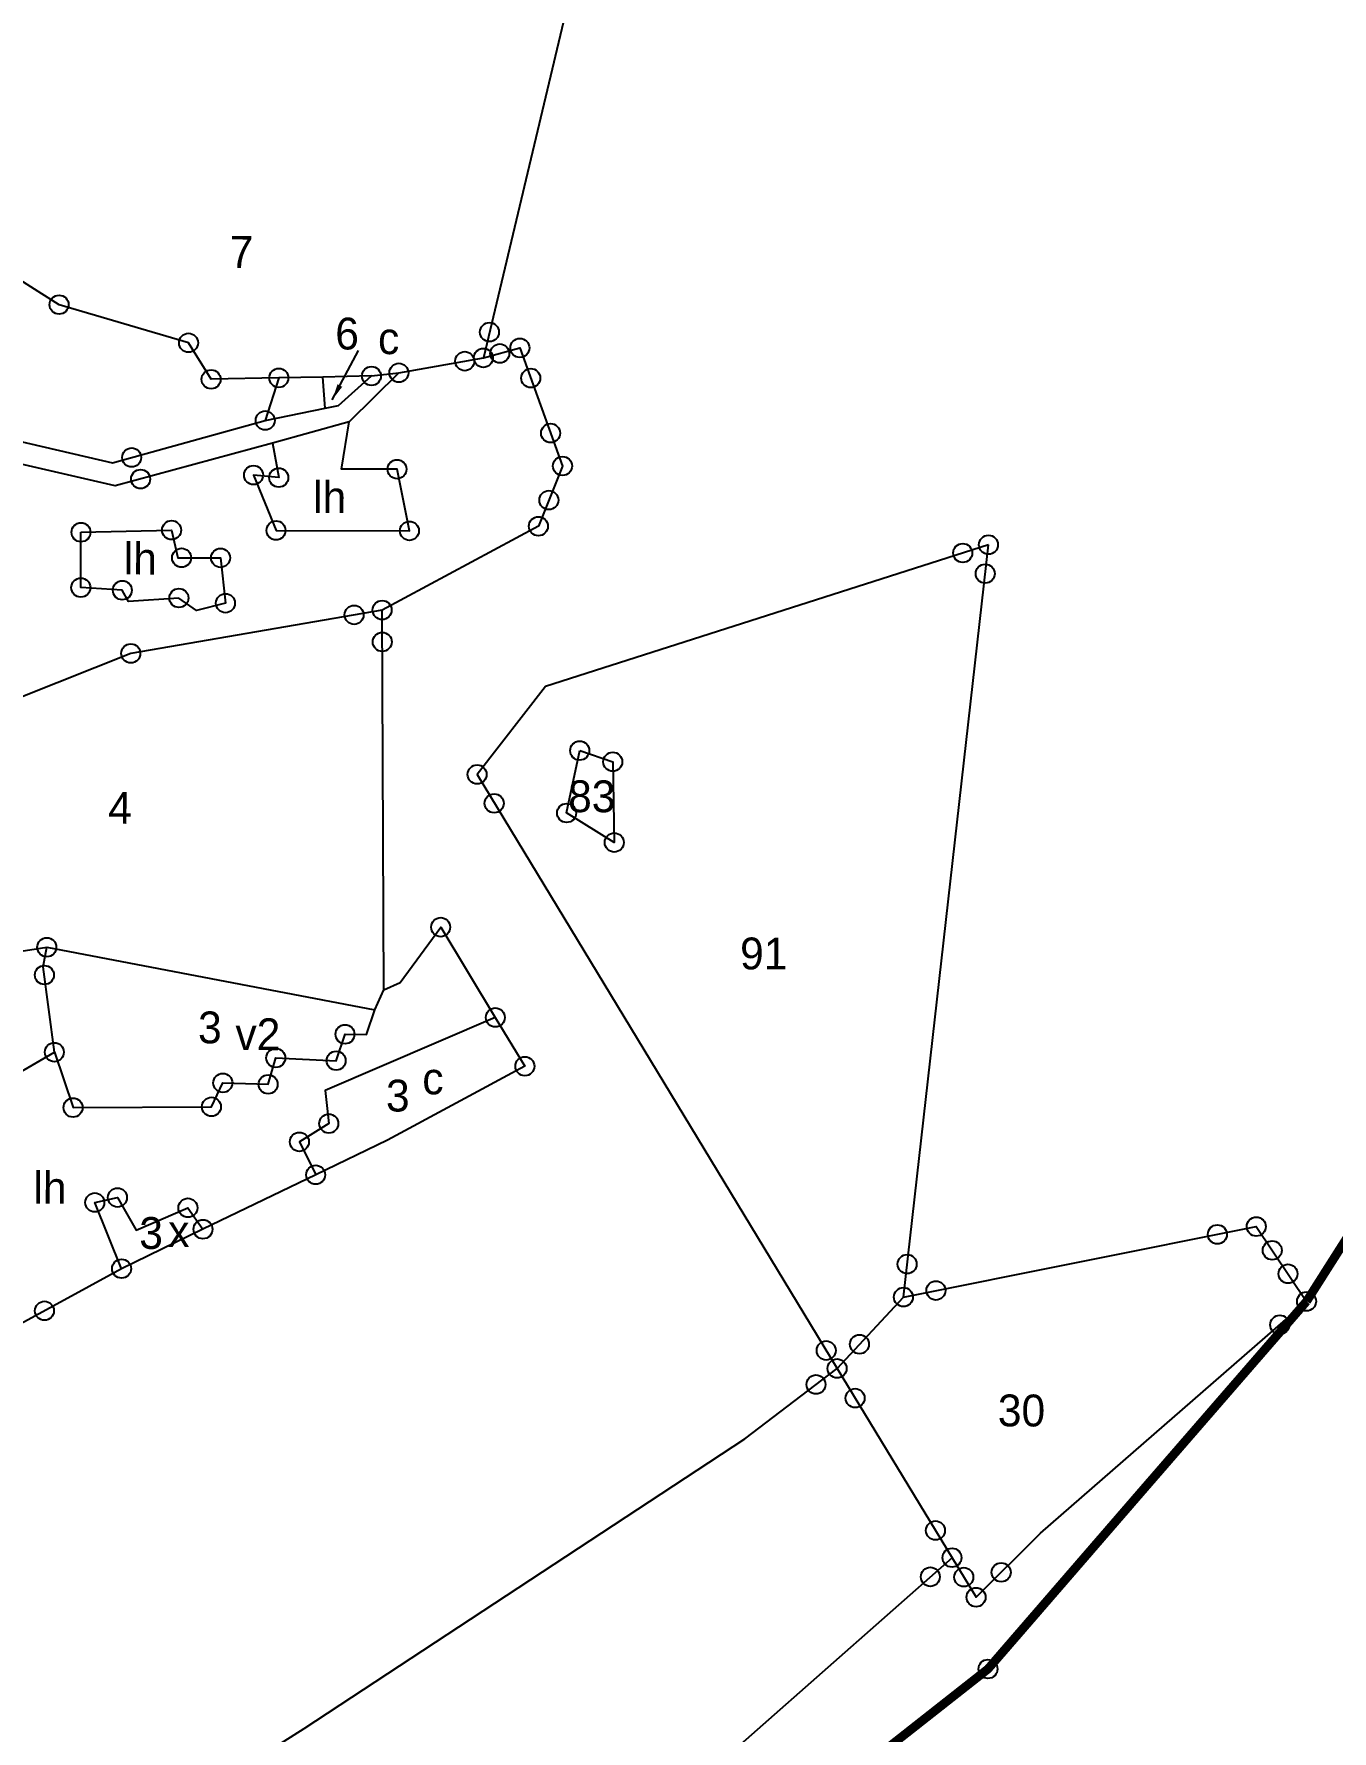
# Model space of a CAD drawing. Header units: metres. Extents: x 274609 to 276818, y 2061529 to 2064102.
# Drawn here: x 276075.7 to 276432.1, y 2062516.4 to 2062982.3 of the extents above; entities that cross this region are included whole.
import ezdxf
from ezdxf.enums import TextEntityAlignment as Align

# ---------------------------------------------------------------- set-up
doc = ezdxf.new("R2010")
doc.units = ezdxf.units.M
doc.header["$LTSCALE"] = 0.3
doc.header["$MEASUREMENT"] = 0
for name, color, linetype in [('POLY_PARCEL', 6, 'Continuous'), ('POLY_ROAD', 30, 'Continuous'), ('SYM_ARROW', 1, 'Continuous'), ('SYM_STONE', 1, 'Continuous'), ('TEXT_MAPIN', 7, 'Continuous'), ('TEXT_PARCEL', 7, 'Continuous'), ('V_BOUND_LINE', 7, 'Continuous')]:
    doc.layers.add(name, color=color, linetype=linetype)
doc.styles.get("Standard").update_dxf_attribs({"font": 'simplex.shx'})
doc.styles.add('TEXT_MAP', font='')
doc.styles.get('TEXT_MAP').set_extended_font_data('Kruti Dev 050')
doc.dimstyles.get("Standard").update_dxf_attribs({"dimtxt": 0.18, "dimasz": 0.18, "dimexe": 0.18, "dimexo": 0.0625, "dimgap": 0.09, "dimtad": 0, "dimtih": 1, "dimtoh": 1, "dimdec": 4, "dimzin": 0, "dimdsep": 46, "dimtxsty": 'Standard', "dimcen": 0.09, "dimadec": 0, "dimazin": 0, "dimtfac": 1, "dimtdec": 4, "dimtofl": 0, "dimtmove": 0, "dimatfit": 3, "dimfxl": 0, "dimtolj": 1, "dimtzin": 0, "dimarcsym": 0})

# ---------------------------------------------------------------- blocks, each defined once
blk = doc.blocks.new('STONE')
blk.add_circle((0, 0), 0.851)
blk = doc.blocks.new('TEXTARROW')
blk.add_leader([(0.04, -0.01), (8.68, -0.01)], dimstyle='Standard', override={"dimtxt": 2.5, "dimasz": 2.5, "dimexe": 1.25, "dimexo": 0.625, "dimgap": 0.625, "dimtad": 1, "dimtih": 0, "dimtoh": 0, "dimzin": 8, "dimcen": 2.5, "dimtofl": 1})
blk = doc.blocks.new('ER')
at = {"layer": 'POLY_PARCEL'}
for points in [[(276295.89, 2063033.87), (276291.91, 2063025.86), (276255.9, 2062870.59), (276266.45, 2062873.53), (276278.99, 2062839.43), (276272.11, 2062821.95), (276227.03, 2062797.44)], [(276196.74, 2062864.44), (276177.14, 2062863.92), (276170.55, 2062874.45), (276133.02, 2062885.27), (276045.29, 2062940.19)], [(276231.48, 2062866.14), (276255.9, 2062870.59)], [(276223.54, 2062865.16), (276209.48, 2062864.78)], [(276196.74, 2062864.44), (276192.87, 2062852.1)], [(276209.48, 2062864.78), (276196.74, 2062864.44)], [(276210.24, 2062855.76), (276209.48, 2062864.78)], [(276194.98, 2062845.59), (276196.88, 2062835.58), (276189.59, 2062836.29), (276196.19, 2062820.3), (276234.79, 2062820.4), (276231.1, 2062838.22), (276215.08, 2062838.18), (276217.22, 2062851.81)], [(276139.75, 2062819.42), (276165.97, 2062820.22), (276167.81, 2062812.22), (276180.19, 2062812.25), (276181.68, 2062799.15), (276173.31, 2062796.95), (276168.21, 2062800.57), (276153.64, 2062799.44), (276151.81, 2062802.71), (276139.8, 2062803.41), (276139.75, 2062819.42)], [(276402.4, 2062817.37), (276274.4, 2062775.59), (276254.8, 2062750.03), (276359.99, 2062578.71)], [(276379.07, 2062599.48), (276402.4, 2062817.37)], [(276227.03, 2062797.44), (276154.37, 2062784.47), (276122.73, 2062771.65), (276122.75, 2062761.1)], [(276228.19, 2062687.51), (276227.03, 2062797.44)], [(276284.45, 2062757.08), (276294.03, 2062753.92), (276294.62, 2062730.55), (276280.78, 2062739.01), (276284.45, 2062757.08)], [(276228.19, 2062687.51), (276232.91, 2062689.7), (276244.52, 2062705.75), (276260.49, 2062679.71)], [(276085.09, 2062686.03), (276105.09, 2062695.18), (276130.57, 2062699.25)], [(276132.93, 2062668.9), (276129.58, 2062693.63), (276130.57, 2062699.25)], [(276130.57, 2062699.25), (276225.65, 2062681.68)], [(276225.65, 2062681.68), (276228.19, 2062687.51)], [(276132.93, 2062668.9), (276138.43, 2062652.9), (276178.48, 2062653.37), (276181.74, 2062660.29), (276194.85, 2062659.97), (276197.02, 2062667.61), (276214.5, 2062666.93), (276217.02, 2062674.58), (276223.21, 2062674.6), (276225.65, 2062681.68)], [(276260.49, 2062679.71), (276211.39, 2062658.26), (276212.48, 2062648.7), (276203.99, 2062643.37), (276208.77, 2062633.87)], [(276260.49, 2062679.71), (276269.12, 2062665.63), (276229.49, 2062644.05), (276208.77, 2062633.87)], [(276119.1, 2062650.46), (276121.29, 2062661.95), (276132.93, 2062668.9)], [(276208.77, 2062633.87), (276176.25, 2062617.9)], [(276152.76, 2062606.36), (276144.9, 2062625.48), (276151.45, 2062626.95), (276156.94, 2062617.51), (276171.85, 2062624.1), (276176.25, 2062617.9)], [(276379.07, 2062599.48), (276481.08, 2062620.48), (276495.75, 2062598.92)], [(276176.25, 2062617.9), (276152.76, 2062606.36)], [(276152.76, 2062606.36), (276123.67, 2062590.27)], [(276359.99, 2062578.71), (276379.07, 2062599.48)], [(276393.58, 2062524.13), (276400.6, 2062512.71), (276419.16, 2062531.36), (276495.75, 2062598.92)], [(276121.49, 2062419.19), (276206.4, 2062473.61), (276333.4, 2062558.18), (276359.99, 2062578.71)], [(276359.99, 2062578.71), (276393.58, 2062524.13)], [(276393.58, 2062524.13), (276262.67, 2062407.15), (276218.39, 2062364.73), (276144.01, 2062348.59)]]:
    blk.add_lwpolyline(points, dxfattribs=at)
at = {"layer": 'POLY_ROAD'}
for points in [[(276045.29, 2062940.19), (276044.31, 2062937.95), (276038.57, 2062929.79), (276018.4, 2062869.72), (276055.6, 2062860.61), (276148.74, 2062839.59), (276192.87, 2062852.1)], [(276210.24, 2062855.76), (276214.03, 2062856.56), (276223.54, 2062865.16)], [(276223.54, 2062865.16), (276231.48, 2062866.14), (276217.22, 2062851.81)], [(276194.98, 2062845.59), (276149.6, 2062832.89), (276025.57, 2062860.79)], [(276192.87, 2062852.1), (276210.24, 2062855.76)], [(276217.22, 2062851.81), (276194.98, 2062845.59)]]:
    blk.add_lwpolyline(points, dxfattribs=at)
at = {"layer": 'V_BOUND_LINE', "ltscale": 10, "const_width": 2.56, "flags": 128}
for points in [[(276495.75, 2062598.92), (276512.41, 2062625.46), (276607.72, 2062783.57), (276692.7, 2062927.06)], [(276153.37, 2062287.6), (276205.1, 2062329.98), (276278.86, 2062388.56), (276361.17, 2062457.72), (276404.18, 2062491.97), (276448.41, 2062543.71), (276495.75, 2062598.92)]]:
    blk.add_lwpolyline(points, dxfattribs=at)
at = {"layer": 'SYM_ARROW', "xscale": 1.875586593295597, "yscale": 1.875586593295597, "zscale": 1.875586593295597, "rotation": 62.16269985789376}
blk.add_blockref('TEXTARROW', (276212.18, 2062858.13), dxfattribs=at)
at = {"layer": 'SYM_STONE', "xscale": 3.232706993409794, "yscale": 3.232706993409794, "zscale": 3.232706993409794, "rotation": 0.155048118272973}
for p in [(276133.02, 2062885.27), (276257.63, 2062878.07), (276170.55, 2062874.45), (276266.45, 2062873.53), (276250.52, 2062869.61), (276255.9, 2062870.59), (276260.64, 2062871.91), (276177.14, 2062863.92), (276196.74, 2062864.44), (276223.54, 2062865.16), (276231.48, 2062866.14), (276269.65, 2062864.83), (276192.87, 2062852.1), (276275.49, 2062848.94), (276154.29, 2062841.17), (276231.1, 2062838.22), (276278.99, 2062839.43), (276156.92, 2062834.94), (276189.59, 2062836.29), (276196.88, 2062835.58), (276275.1, 2062829.54), (276139.75, 2062819.42), (276165.97, 2062820.22), (276196.19, 2062820.3), (276234.79, 2062820.4), (276272.11, 2062821.95), (276394.96, 2062814.94), (276402.4, 2062817.37), (276168.92, 2062812.22), (276180.19, 2062812.25), (276401.5, 2062808.99), (276139.8, 2062803.41), (276151.81, 2062802.71), (276168.21, 2062800.57), (276181.68, 2062799.15), (276218.93, 2062796), (276227.03, 2062797.44), (276154.37, 2062784.47), (276227.13, 2062788.21), (276284.45, 2062757.08), (276254.8, 2062750.03), (276294.03, 2062753.92), (276259.79, 2062741.68), (276280.78, 2062739.01), (276294.62, 2062730.55), (276244.52, 2062705.75), (276130.57, 2062699.25), (276129.91, 2062691.23), (276260.49, 2062679.71), (276217.02, 2062674.58), (276132.93, 2062668.9), (276197.02, 2062667.61), (276214.5, 2062666.93), (276269.12, 2062665.63), (276181.74, 2062660.29), (276194.85, 2062659.97), (276138.43, 2062652.9), (276178.48, 2062653.37), (276212.48, 2062648.7), (276203.99, 2062643.37), (276208.77, 2062633.87), (276151.45, 2062626.95), (276144.9, 2062625.48), (276171.85, 2062624.1), (276176.25, 2062617.9), (276469.82, 2062618.16), (276481.08, 2062620.48), (276485.74, 2062613.63), (276380.09, 2062609.03), (276152.76, 2062606.36), (276490.33, 2062606.88), (276379.07, 2062599.48), (276388.47, 2062601.42), (276495.75, 2062598.92), (276130.5, 2062594.04), (276488.03, 2062592.11), (276356.81, 2062583.88), (276366.44, 2062585.74), (276359.99, 2062578.71), (276353.92, 2062574.03), (276365.26, 2062570.15), (276388.75, 2062531.98), (276393.58, 2062524.13), (276387.34, 2062518.55), (276407.83, 2062519.97), (276397.03, 2062518.52), (276400.6, 2062512.71), (276404.18, 2062491.97)]:
    blk.add_blockref('STONE', p, dxfattribs=at)
at = {"layer": 'TEXT_MAPIN', "style": 'TEXT_MAP'}
for s, height, p in [('c', 9.21, (276228.46, 2062876.06)), ('lh', 9.211, (276211.67, 2062830.25)), ('lh', 9.211, (276156.97, 2062812.16)), ('v2', 9.211, (276191.8, 2062674.52)), ('c', 9.21, (276242.54, 2062661.9)), ('lh', 9.211, (276131.9, 2062629.91)), ('x', 9.21, (276169.27, 2062617.36))]:
    blk.add_text(s, height=height, rotation=0.155, dxfattribs=at).set_placement(p, align=Align.MIDDLE)
at = {"layer": 'TEXT_PARCEL', "style": 'TEXT_MAP'}
for s, height, p in [('7', 9.21, (276185.72, 2062900.84)), ('6', 9.21, (276216.42, 2062877.4)), ('83', 9.211, (276288.02, 2062743.89)), ('4', 9.21, (276151.52, 2062739.72)), ('91', 9.211, (276338.06, 2062698.68)), ('3', 9.21, (276177.9, 2062676.34)), ('3', 9.21, (276232.4, 2062656.93)), ('3', 9.21, (276161.24, 2062616.74)), ('30', 9.211, (276413.45, 2062566.86))]:
    blk.add_text(s, height=height, rotation=0.155, dxfattribs=at).set_placement(p, align=Align.MIDDLE)

msp = doc.modelspace()

# ---------------------------------------------------------------- block references
at = {"xscale": 0.948556639192822, "yscale": 0.948556639192822, "zscale": 0.948556639192822, "rotation": 359.6618548126323}
msp.add_blockref('ER', (2611.1, 107724.38), dxfattribs=at)

doc.saveas('drawing.dxf')
